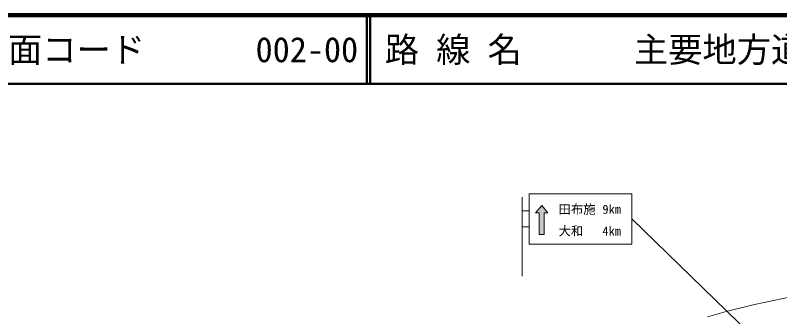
# Model space of a CAD drawing. Units: millimetres, scale not verified. Extents: x 40000 to 680000, y 20000 to 380000.
# Drawn here: x 126452 to 238009, y 336071 to 380000 of the extents above; entities that cross this region are included whole.
import ezdxf
from ezdxf.enums import TextEntityAlignment as Align

# ---------------------------------------------------------------- set-up
doc = ezdxf.new("R2010")
doc.units = ezdxf.units.MM
doc.header["$LTSCALE"] = 1000
for name, color, linetype, lineweight in [('M-STR-HTXT', 7, 'Continuous', 13), ('M-STR-STRC', 7, 'Continuous', 13), ('M-TTL', 2, 'Continuous', 140), ('M-TTL-LINE', 7, 'Continuous', 50)]:
    doc.layers.add(name, color=color, linetype=linetype, lineweight=lineweight)
doc.layers.add('M-TTL-TXT', color=7, linetype='Continuous')
doc.styles.add('ＭＳ ゴシック', font='')
doc.styles.get('ＭＳ ゴシック').set_extended_font_data('MS Gothic')

msp = doc.modelspace()

# ---------------------------------------------------------------- hatches: boundary and pattern name
at = {"layer": 'M-STR-STRC'}
msp.add_hatch(color=256, dxfattribs=at).paths.add_polyline_path([(203649, 351222), (204174, 351222), (203274, 352272), (202374, 351222), (202899, 351222), (202899, 348072), (203649, 348072)])

# ---------------------------------------------------------------- linework, layer by layer
at = {"layer": 'M-STR-HTXT'}
msp.add_line((256219, 311726), (216438, 350318), dxfattribs=at)
msp.add_arc((274259, 167238), 175198, 98.0691, 105.49099, dxfattribs=at)
at = {"layer": 'M-STR-STRC'}
for p, q in [((201438, 353985), (216438, 353985)), ((201438, 353985), (201438, 346651)), ((216438, 353985), (216438, 346651)), ((200438, 353485), (200438, 341985)), ((200438, 351485), (201438, 351485)), ((202374, 351222), (202899, 351222)), ((202899, 348072), (202899, 351222)), ((203649, 348072), (203649, 351222)), ((203649, 351222), (204174, 351222)), ((202899, 348072), (202899, 350172)), ((200438, 349151), (201438, 349151)), ((202899, 348072), (203399, 348072)), ((202899, 348072), (203649, 348072)), ((201438, 346651), (216438, 346651))]:
    msp.add_line(p, q, dxfattribs=at)
msp.add_lwpolyline([(202374, 351222), (203274, 352272), (204174, 351222)], dxfattribs=at)
at = {"layer": 'M-TTL'}
msp.add_line((680000, 380000), (40000, 380000), dxfattribs=at)
at = {"layer": 'M-TTL-LINE'}
for p, q in [((177750, 380000), (177750, 370000)), ((178250, 380000), (178250, 370000)), ((40000, 370000), (680000, 370000))]:
    msp.add_line(p, q, dxfattribs=at)

# ---------------------------------------------------------------- texts
at = {"layer": 'M-STR-STRC', "style": 'ＭＳ ゴシック'}
for s, p in [('田布施', (205738, 350674)), ('9km', (212138, 350674)), ('大和', (205738, 347507)), ('4km', (212138, 347507))]:
    msp.add_text(s, height=1320, dxfattribs=at).set_placement(p, align=Align.BOTTOM_LEFT)
at = {"layer": 'M-TTL-TXT', "style": 'ＭＳ ゴシック'}
for s, p in [('図面コード', (120380, 375000)), ('路 線 名', (180380, 375000)), ('主要地方道\u3000光上関線', (216734, 375000)), ('002-00', (161521, 375000))]:
    msp.add_text(s, height=3666, dxfattribs=at).set_placement(p, align=Align.MIDDLE_LEFT)

doc.saveas('drawing.dxf')
